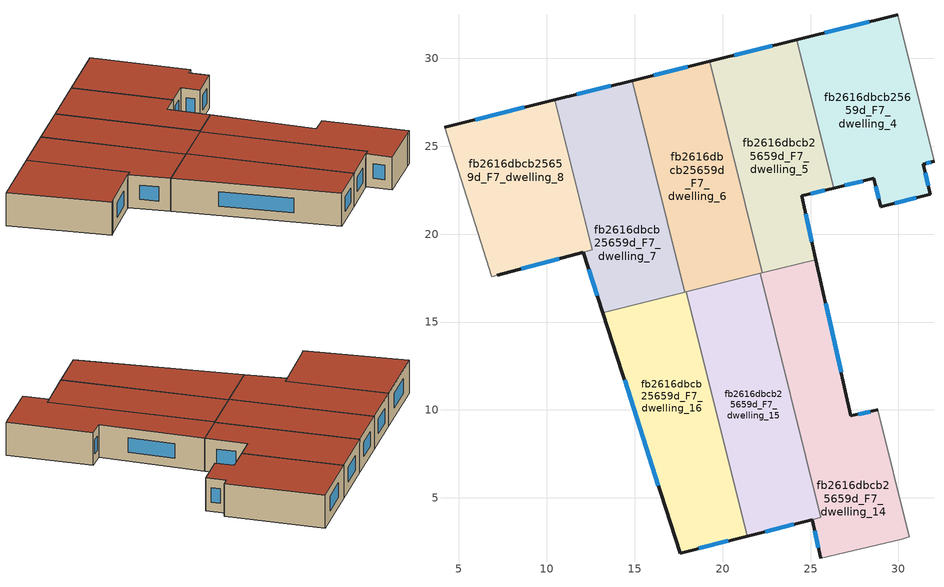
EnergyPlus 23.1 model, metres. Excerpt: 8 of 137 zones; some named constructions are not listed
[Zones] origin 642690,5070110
fb2616dbcb25659d_F7_dwelling_14
 floor to fb2616dbcb25659d_F6_dwelling_14 (EU_floor_Construction): 25.31,18.55 27.29,9.67 28.83,10.01 30.62,2.78 30.19,2.66 25.59,1.56 25.09,3.76 25.59,3.89 22.14,17.77 z21
 wall outside (EU_wall_Construction): 28.83,10.01 27.29,9.67 25.31,18.55 / 25.09,3.76 25.59,1.56 z21:24
 wall to fb2616dbcb25659d_F7_dwelling_13 (EU_wall_Construction): 30.62,2.78 28.83,10.01 z21:24
 wall adiabatic (EU_wall_Construction): 25.59,1.56 30.19,2.66 30.62,2.78 z21:24
 wall to fb2616dbcb25659d_F7_dwelling_15 (EU_wall_Construction): 22.14,17.77 25.59,3.89 25.09,3.76 z21:24
 wall to fb2616dbcb25659d_F7_dwelling_5 (EU_wall_Construction): 25.31,18.55 22.25,17.8 z21:24
 wall to fb2616dbcb25659d_F7_dwelling_6 (EU_wall_Construction): 22.25,17.8 22.14,17.77 z21:24
 window (EU_Window_Construction): 26.74,12.16 25.86,16.06 / 28.4,9.91 27.72,9.76 / 25.23,3.14 25.45,2.18 z21.84:23.16
 roof outside (EU_roof_Construction): 30.19,2.66 30.62,2.78 28.83,10.01 27.29,9.67 25.31,18.55 22.14,17.77 25.59,3.89 25.09,3.76 25.59,1.56 z24
fb2616dbcb25659d_F7_dwelling_15
 floor to fb2616dbcb25659d_F6_dwelling_15 (EU_floor_Construction): 22.14,17.77 25.59,3.89 25.09,3.76 21.39,2.83 17.94,16.72 z21
 wall outside (EU_wall_Construction): 21.39,2.83 25.09,3.76 z21:24
 wall to fb2616dbcb25659d_F7_dwelling_16 (EU_wall_Construction): 17.94,16.72 21.39,2.83 z21:24
 wall to fb2616dbcb25659d_F7_dwelling_6 (EU_wall_Construction): 22.14,17.77 17.94,16.72 z21:24
 window (EU_Window_Construction): 22.43,3.09 24.05,3.5 z21.84:23.16
 roof outside (EU_roof_Construction): 25.59,3.89 22.14,17.77 17.94,16.72 21.39,2.83 25.09,3.76 z24
fb2616dbcb25659d_F7_dwelling_16
 floor to fb2616dbcb25659d_F6_dwelling_16 (EU_floor_Construction): 17.94,16.72 21.39,2.83 17.58,1.86 13.19,15.54 z21
 wall outside (EU_wall_Construction): 13.19,15.54 17.58,1.86 21.39,2.83 z21:24
 wall to fb2616dbcb25659d_F7_dwelling_7 (EU_wall_Construction): 17.85,16.7 13.19,15.54 z21:24
 wall to fb2616dbcb25659d_F7_dwelling_6 (EU_wall_Construction): 17.94,16.72 17.85,16.7 z21:24
 window (EU_Window_Construction): 18.65,2.13 20.33,2.56 / 14.42,11.71 16.35,5.7 z21.84:23.16
 roof outside (EU_roof_Construction): 21.39,2.83 17.94,16.72 13.19,15.54 17.58,1.86 z24
fb2616dbcb25659d_F7_dwelling_4
 floor to fb2616dbcb25659d_F6_dwelling_4 (EU_floor_Construction): 29.95,32.49 32.02,24.15 31.4,23.97 31.8,22.27 29,21.57 28.6,23.17 26.31,22.62 24.21,31.06 z21
 wall outside (EU_wall_Construction): 26.31,22.62 28.6,23.17 29,21.57 31.8,22.27 31.4,23.97 32.02,24.15 / 29.95,32.49 24.21,31.06 z21:24
 wall to fb2616dbcb25659d_F7_dwelling_5 (EU_wall_Construction): 24.21,31.06 26.31,22.62 z21:24
 wall to fb2616dbcb25659d_F7_dwelling_3 (EU_wall_Construction): 32.02,24.15 29.95,32.49 z21:24
 window (EU_Window_Construction): 31.69,22.75 31.51,23.5 / 29.78,21.77 31.02,22.08 / 28.71,22.73 28.89,22.02 / 26.95,22.77 27.96,23.02 / 28.34,32.09 25.82,31.46 / 31.58,24.02 31.85,24.1 z21.84:23.16
 roof outside (EU_roof_Construction): 31.8,22.27 31.4,23.97 32.02,24.15 29.95,32.49 24.21,31.06 26.31,22.62 28.6,23.17 29,21.57 z24
fb2616dbcb25659d_F7_dwelling_5
 floor to fb2616dbcb25659d_F6_dwelling_5 (EU_floor_Construction): 24.21,31.06 26.31,22.62 24.49,22.17 25.31,18.55 22.25,17.8 19.26,29.83 z21
 wall outside (EU_wall_Construction): 25.31,18.55 24.49,22.17 26.31,22.62 / 24.21,31.06 19.26,29.83 z21:24
 wall to fb2616dbcb25659d_F7_dwelling_6 (EU_wall_Construction): 19.26,29.83 22.25,17.8 z21:24
 window (EU_Window_Construction): 25.08,19.57 24.72,21.16 / 22.83,30.72 20.65,30.17 / 25,22.3 25.8,22.49 z21.84:23.16
 roof outside (EU_roof_Construction): 25.31,18.55 24.49,22.17 26.31,22.62 24.21,31.06 19.26,29.83 22.25,17.8 z24
fb2616dbcb25659d_F7_dwelling_6
 floor to fb2616dbcb25659d_F6_dwelling_6 (EU_floor_Construction): 19.26,29.83 22.25,17.8 17.85,16.7 14.86,28.74 z21
 wall outside (EU_wall_Construction): 19.26,29.83 14.86,28.74 z21:24
 wall to fb2616dbcb25659d_F7_dwelling_7 (EU_wall_Construction): 14.86,28.74 17.85,16.7 z21:24
 window (EU_Window_Construction): 18.03,29.52 16.1,29.04 z21.84:23.16
 roof outside (EU_roof_Construction): 22.25,17.8 19.26,29.83 14.86,28.74 17.85,16.7 z24
fb2616dbcb25659d_F7_dwelling_7
 floor to fb2616dbcb25659d_F6_dwelling_7 (EU_floor_Construction): 14.86,28.74 17.85,16.7 13.19,15.54 12.09,18.97 12.59,19.11 10.46,27.64 z21
 wall outside (EU_wall_Construction): 14.86,28.74 10.46,27.64 / 12.09,18.97 13.19,15.54 z21:24
 wall to fb2616dbcb25659d_F7_dwelling_8 (EU_wall_Construction): 10.46,27.64 12.59,19.11 12.09,18.97 z21:24
 window (EU_Window_Construction): 13.63,28.43 11.7,27.95 / 12.4,18.01 12.88,16.5 z21.84:23.16
 roof outside (EU_roof_Construction): 17.85,16.7 14.86,28.74 10.46,27.64 12.59,19.11 12.09,18.97 13.19,15.54 z24
fb2616dbcb25659d_F7_dwelling_8
 floor to fb2616dbcb25659d_F6_dwelling_8 (EU_floor_Construction): 10.46,27.64 12.59,19.11 12.08,18.97 7.18,17.67 6.88,17.58 4.18,26.08 z21
 wall outside (EU_wall_Construction): 7.18,17.67 12.08,18.97 / 10.46,27.64 4.18,26.08 z21:24
 wall adiabatic (EU_wall_Construction): 4.18,26.08 6.88,17.58 7.18,17.67 z21:24
 window (EU_Window_Construction): 8.55,18.04 10.71,18.61 / 8.7,27.21 5.94,26.52 z21.84:23.16
 roof outside (EU_roof_Construction): 12.08,18.97 12.59,19.11 10.46,27.64 4.18,26.08 6.88,17.58 7.18,17.67 z24
[HVACTEMPLATE:THERMOSTAT] Constant Heating Setpoint=20; Constant Cooling Setpoint=50
EU_HeatOnly_fb2616dbcb25659d_F0_dwelling_0; EU_HeatOnly_fb2616dbcb25659d_F0_dwelling_1; EU_HeatOnly_fb2616dbcb25659d_F0_dwelling_2; EU_HeatOnly_fb2616dbcb25659d_F0_dwelling_3; EU_HeatOnly_fb2616dbcb25659d_F0_dwelling_4; EU_HeatOnly_fb2616dbcb25659d_F0_dwelling_5; EU_HeatOnly_fb2616dbcb25659d_F0_dwelling_6; EU_HeatOnly_fb2616dbcb25659d_F0_dwelling_7; EU_HeatOnly_fb2616dbcb25659d_F0_dwelling_8; EU_HeatOnly_fb2616dbcb25659d_F0_dwelling_9; EU_HeatOnly_fb2616dbcb25659d_F0_dwelling_10; EU_HeatOnly_fb2616dbcb25659d_F0_dwelling_11; EU_HeatOnly_fb2616dbcb25659d_F0_dwelling_12; EU_HeatOnly_fb2616dbcb25659d_F0_dwelling_13; EU_HeatOnly_fb2616dbcb25659d_F0_dwelling_14; EU_HeatOnly_fb2616dbcb25659d_F0_dwelling_15; EU_HeatOnly_fb2616dbcb25659d_F0_dwelling_16; EU_HeatOnly_fb2616dbcb25659d_F0_dwelling_17; EU_HeatOnly_fb2616dbcb25659d_F1_dwelling_0; EU_HeatOnly_fb2616dbcb25659d_F1_dwelling_1; EU_HeatOnly_fb2616dbcb25659d_F1_dwelling_2; EU_HeatOnly_fb2616dbcb25659d_F1_dwelling_3; EU_HeatOnly_fb2616dbcb25659d_F1_dwelling_4; EU_HeatOnly_fb2616dbcb25659d_F1_dwelling_5; EU_HeatOnly_fb2616dbcb25659d_F1_dwelling_6; EU_HeatOnly_fb2616dbcb25659d_F1_dwelling_7; EU_HeatOnly_fb2616dbcb25659d_F1_dwelling_8; EU_HeatOnly_fb2616dbcb25659d_F1_dwelling_9; EU_HeatOnly_fb2616dbcb25659d_F1_dwelling_10; EU_HeatOnly_fb2616dbcb25659d_F1_dwelling_11; EU_HeatOnly_fb2616dbcb25659d_F1_dwelling_12; EU_HeatOnly_fb2616dbcb25659d_F1_dwelling_13; EU_HeatOnly_fb2616dbcb25659d_F1_dwelling_14; EU_HeatOnly_fb2616dbcb25659d_F1_dwelling_15; EU_HeatOnly_fb2616dbcb25659d_F1_dwelling_16; EU_HeatOnly_fb2616dbcb25659d_F2_dwelling_0; EU_HeatOnly_fb2616dbcb25659d_F2_dwelling_1; EU_HeatOnly_fb2616dbcb25659d_F2_dwelling_2; EU_HeatOnly_fb2616dbcb25659d_F2_dwelling_3; EU_HeatOnly_fb2616dbcb25659d_F2_dwelling_4; EU_HeatOnly_fb2616dbcb25659d_F2_dwelling_5; EU_HeatOnly_fb2616dbcb25659d_F2_dwelling_6; EU_HeatOnly_fb2616dbcb25659d_F2_dwelling_7; EU_HeatOnly_fb2616dbcb25659d_F2_dwelling_8; EU_HeatOnly_fb2616dbcb25659d_F2_dwelling_9; EU_HeatOnly_fb2616dbcb25659d_F2_dwelling_10; EU_HeatOnly_fb2616dbcb25659d_F2_dwelling_11; EU_HeatOnly_fb2616dbcb25659d_F2_dwelling_12; EU_HeatOnly_fb2616dbcb25659d_F2_dwelling_13; EU_HeatOnly_fb2616dbcb25659d_F2_dwelling_14; EU_HeatOnly_fb2616dbcb25659d_F2_dwelling_15; EU_HeatOnly_fb2616dbcb25659d_F2_dwelling_16; EU_HeatOnly_fb2616dbcb25659d_F3_dwelling_0; EU_HeatOnly_fb2616dbcb25659d_F3_dwelling_1; EU_HeatOnly_fb2616dbcb25659d_F3_dwelling_2; EU_HeatOnly_fb2616dbcb25659d_F3_dwelling_3; EU_HeatOnly_fb2616dbcb25659d_F3_dwelling_4; EU_HeatOnly_fb2616dbcb25659d_F3_dwelling_5; EU_HeatOnly_fb2616dbcb25659d_F3_dwelling_6; EU_HeatOnly_fb2616dbcb25659d_F3_dwelling_7; EU_HeatOnly_fb2616dbcb25659d_F3_dwelling_8; EU_HeatOnly_fb2616dbcb25659d_F3_dwelling_9; EU_HeatOnly_fb2616dbcb25659d_F3_dwelling_10; EU_HeatOnly_fb2616dbcb25659d_F3_dwelling_11; EU_HeatOnly_fb2616dbcb25659d_F3_dwelling_12; EU_HeatOnly_fb2616dbcb25659d_F3_dwelling_13; EU_HeatOnly_fb2616dbcb25659d_F3_dwelling_14; EU_HeatOnly_fb2616dbcb25659d_F3_dwelling_15; EU_HeatOnly_fb2616dbcb25659d_F3_dwelling_16; EU_HeatOnly_fb2616dbcb25659d_F4_dwelling_0; EU_HeatOnly_fb2616dbcb25659d_F4_dwelling_1; EU_HeatOnly_fb2616dbcb25659d_F4_dwelling_2; EU_HeatOnly_fb2616dbcb25659d_F4_dwelling_3; EU_HeatOnly_fb2616dbcb25659d_F4_dwelling_4; EU_HeatOnly_fb2616dbcb25659d_F4_dwelling_5; EU_HeatOnly_fb2616dbcb25659d_F4_dwelling_6; EU_HeatOnly_fb2616dbcb25659d_F4_dwelling_7; EU_HeatOnly_fb2616dbcb25659d_F4_dwelling_8; EU_HeatOnly_fb2616dbcb25659d_F4_dwelling_9; EU_HeatOnly_fb2616dbcb25659d_F4_dwelling_10; EU_HeatOnly_fb2616dbcb25659d_F4_dwelling_11; EU_HeatOnly_fb2616dbcb25659d_F4_dwelling_12; EU_HeatOnly_fb2616dbcb25659d_F4_dwelling_13; EU_HeatOnly_fb2616dbcb25659d_F4_dwelling_14; EU_HeatOnly_fb2616dbcb25659d_F4_dwelling_15; EU_HeatOnly_fb2616dbcb25659d_F4_dwelling_16; EU_HeatOnly_fb2616dbcb25659d_F5_dwelling_0; EU_HeatOnly_fb2616dbcb25659d_F5_dwelling_1; EU_HeatOnly_fb2616dbcb25659d_F5_dwelling_2; EU_HeatOnly_fb2616dbcb25659d_F5_dwelling_3; EU_HeatOnly_fb2616dbcb25659d_F5_dwelling_4; EU_HeatOnly_fb2616dbcb25659d_F5_dwelling_5; EU_HeatOnly_fb2616dbcb25659d_F5_dwelling_6; EU_HeatOnly_fb2616dbcb25659d_F5_dwelling_7; EU_HeatOnly_fb2616dbcb25659d_F5_dwelling_8; EU_HeatOnly_fb2616dbcb25659d_F5_dwelling_9; EU_HeatOnly_fb2616dbcb25659d_F5_dwelling_10; EU_HeatOnly_fb2616dbcb25659d_F5_dwelling_11; EU_HeatOnly_fb2616dbcb25659d_F5_dwelling_12; EU_HeatOnly_fb2616dbcb25659d_F5_dwelling_13; EU_HeatOnly_fb2616dbcb25659d_F5_dwelling_14; EU_HeatOnly_fb2616dbcb25659d_F5_dwelling_15; EU_HeatOnly_fb2616dbcb25659d_F5_dwelling_16; EU_HeatOnly_fb2616dbcb25659d_F6_dwelling_0; EU_HeatOnly_fb2616dbcb25659d_F6_dwelling_1; EU_HeatOnly_fb2616dbcb25659d_F6_dwelling_2; EU_HeatOnly_fb2616dbcb25659d_F6_dwelling_3; EU_HeatOnly_fb2616dbcb25659d_F6_dwelling_4; EU_HeatOnly_fb2616dbcb25659d_F6_dwelling_5; EU_HeatOnly_fb2616dbcb25659d_F6_dwelling_6; EU_HeatOnly_fb2616dbcb25659d_F6_dwelling_7; EU_HeatOnly_fb2616dbcb25659d_F6_dwelling_8; EU_HeatOnly_fb2616dbcb25659d_F6_dwelling_9; EU_HeatOnly_fb2616dbcb25659d_F6_dwelling_10; EU_HeatOnly_fb2616dbcb25659d_F6_dwelling_11; EU_HeatOnly_fb2616dbcb25659d_F6_dwelling_12; EU_HeatOnly_fb2616dbcb25659d_F6_dwelling_13; EU_HeatOnly_fb2616dbcb25659d_F6_dwelling_14; EU_HeatOnly_fb2616dbcb25659d_F6_dwelling_15; EU_HeatOnly_fb2616dbcb25659d_F6_dwelling_16; EU_HeatOnly_fb2616dbcb25659d_F7_dwelling_0; EU_HeatOnly_fb2616dbcb25659d_F7_dwelling_1; EU_HeatOnly_fb2616dbcb25659d_F7_dwelling_2; EU_HeatOnly_fb2616dbcb25659d_F7_dwelling_3; EU_HeatOnly_fb2616dbcb25659d_F7_dwelling_4; EU_HeatOnly_fb2616dbcb25659d_F7_dwelling_5; EU_HeatOnly_fb2616dbcb25659d_F7_dwelling_6; EU_HeatOnly_fb2616dbcb25659d_F7_dwelling_7; EU_HeatOnly_fb2616dbcb25659d_F7_dwelling_8; EU_HeatOnly_fb2616dbcb25659d_F7_dwelling_9; EU_HeatOnly_fb2616dbcb25659d_F7_dwelling_10; EU_HeatOnly_fb2616dbcb25659d_F7_dwelling_11; EU_HeatOnly_fb2616dbcb25659d_F7_dwelling_12; EU_HeatOnly_fb2616dbcb25659d_F7_dwelling_13; EU_HeatOnly_fb2616dbcb25659d_F7_dwelling_14; EU_HeatOnly_fb2616dbcb25659d_F7_dwelling_15; EU_HeatOnly_fb2616dbcb25659d_F7_dwelling_16
[SCHEDULE:CONSTANT]
Name | Hourly Value
EU_AlwaysOn | 1
EU_CoolingOff | 0
[SCHEDULE:FILE] Column Number=1; Rows to Skip at Top=0; Number of Hours of Data=8760; Column Separator=Comma; Interpolate to Timestep=No; Minutes per Item=60; Adjust Schedule for Daylight Savings=Yes
Name | File
EU_Step8_GainSchedule_fb2616dbcb25659d_F1_dwelling_1_f000 | ../../schedules/fb2616dbcb25659d/fb2616dbcb25659d_F1_dwelling_1_f000_gain.csv
EU_Step8_GainSchedule_fb2616dbcb25659d_F1_dwelling_2_f000 | ../../schedules/fb2616dbcb25659d/fb2616dbcb25659d_F1_dwelling_2_f000_gain.csv
EU_Step8_GainSchedule_fb2616dbcb25659d_F1_dwelling_3_f000 | ../../schedules/fb2616dbcb25659d/fb2616dbcb25659d_F1_dwelling_3_f000_gain.csv
EU_Step8_GainSchedule_fb2616dbcb25659d_F1_dwelling_4_f000 | ../../schedules/fb2616dbcb25659d/fb2616dbcb25659d_F1_dwelling_4_f000_gain.csv
EU_Step8_GainSchedule_fb2616dbcb25659d_F1_dwelling_5_f000 | ../../schedules/fb2616dbcb25659d/fb2616dbcb25659d_F1_dwelling_5_f000_gain.csv
EU_Step8_GainSchedule_fb2616dbcb25659d_F1_dwelling_6_f000 | ../../schedules/fb2616dbcb25659d/fb2616dbcb25659d_F1_dwelling_6_f000_gain.csv
EU_Step8_GainSchedule_fb2616dbcb25659d_F1_dwelling_7_f000 | ../../schedules/fb2616dbcb25659d/fb2616dbcb25659d_F1_dwelling_7_f000_gain.csv
EU_Step8_GainSchedule_fb2616dbcb25659d_F1_dwelling_8_f000 | ../../schedules/fb2616dbcb25659d/fb2616dbcb25659d_F1_dwelling_8_f000_gain.csv
EU_Step8_GainSchedule_fb2616dbcb25659d_F1_dwelling_9_f000 | ../../schedules/fb2616dbcb25659d/fb2616dbcb25659d_F1_dwelling_9_f000_gain.csv
EU_Step8_GainSchedule_fb2616dbcb25659d_F1_dwelling_10_f000 | ../../schedules/fb2616dbcb25659d/fb2616dbcb25659d_F1_dwelling_10_f000_gain.csv
EU_Step8_GainSchedule_fb2616dbcb25659d_F1_dwelling_11_f000 | ../../schedules/fb2616dbcb25659d/fb2616dbcb25659d_F1_dwelling_11_f000_gain.csv
EU_Step8_GainSchedule_fb2616dbcb25659d_F1_dwelling_12_f000 | ../../schedules/fb2616dbcb25659d/fb2616dbcb25659d_F1_dwelling_12_f000_gain.csv
EU_Step8_GainSchedule_fb2616dbcb25659d_F1_dwelling_13_f000 | ../../schedules/fb2616dbcb25659d/fb2616dbcb25659d_F1_dwelling_13_f000_gain.csv
EU_Step8_GainSchedule_fb2616dbcb25659d_F1_dwelling_14_f000 | ../../schedules/fb2616dbcb25659d/fb2616dbcb25659d_F1_dwelling_14_f000_gain.csv
EU_Step8_GainSchedule_fb2616dbcb25659d_F1_dwelling_15_f000 | ../../schedules/fb2616dbcb25659d/fb2616dbcb25659d_F1_dwelling_15_f000_gain.csv
EU_Step8_GainSchedule_fb2616dbcb25659d_F1_dwelling_16_f000 | ../../schedules/fb2616dbcb25659d/fb2616dbcb25659d_F1_dwelling_16_f000_gain.csv
EU_Step8_GainSchedule_fb2616dbcb25659d_F3_dwelling_12_f000 | ../../schedules/fb2616dbcb25659d/fb2616dbcb25659d_F3_dwelling_12_f000_gain.csv
EU_Step8_GainSchedule_fb2616dbcb25659d_F3_dwelling_13_f000 | ../../schedules/fb2616dbcb25659d/fb2616dbcb25659d_F3_dwelling_13_f000_gain.csv
EU_Step8_GainSchedule_fb2616dbcb25659d_F3_dwelling_14_f000 | ../../schedules/fb2616dbcb25659d/fb2616dbcb25659d_F3_dwelling_14_f000_gain.csv
EU_Step8_GainSchedule_fb2616dbcb25659d_F3_dwelling_15_f000 | ../../schedules/fb2616dbcb25659d/fb2616dbcb25659d_F3_dwelling_15_f000_gain.csv
EU_Step8_GainSchedule_fb2616dbcb25659d_F3_dwelling_16_f000 | ../../schedules/fb2616dbcb25659d/fb2616dbcb25659d_F3_dwelling_16_f000_gain.csv
EU_Step8_GainSchedule_fb2616dbcb25659d_F5_dwelling_2_f000 | ../../schedules/fb2616dbcb25659d/fb2616dbcb25659d_F5_dwelling_2_f000_gain.csv
EU_Step8_GainSchedule_fb2616dbcb25659d_F5_dwelling_3_f000 | ../../schedules/fb2616dbcb25659d/fb2616dbcb25659d_F5_dwelling_3_f000_gain.csv
EU_Step8_GainSchedule_fb2616dbcb25659d_F5_dwelling_4_f000 | ../../schedules/fb2616dbcb25659d/fb2616dbcb25659d_F5_dwelling_4_f000_gain.csv
EU_Step8_GainSchedule_fb2616dbcb25659d_F5_dwelling_5_f000 | ../../schedules/fb2616dbcb25659d/fb2616dbcb25659d_F5_dwelling_5_f000_gain.csv
EU_Step8_GainSchedule_fb2616dbcb25659d_F5_dwelling_6_f000 | ../../schedules/fb2616dbcb25659d/fb2616dbcb25659d_F5_dwelling_6_f000_gain.csv
EU_Step8_GainSchedule_fb2616dbcb25659d_F5_dwelling_7_f000 | ../../schedules/fb2616dbcb25659d/fb2616dbcb25659d_F5_dwelling_7_f000_gain.csv
EU_Step8_GainSchedule_fb2616dbcb25659d_F5_dwelling_8_f000 | ../../schedules/fb2616dbcb25659d/fb2616dbcb25659d_F5_dwelling_8_f000_gain.csv
EU_Step8_GainSchedule_fb2616dbcb25659d_F5_dwelling_9_f000 | ../../schedules/fb2616dbcb25659d/fb2616dbcb25659d_F5_dwelling_9_f000_gain.csv
EU_Step8_GainSchedule_fb2616dbcb25659d_F5_dwelling_10_f000 | ../../schedules/fb2616dbcb25659d/fb2616dbcb25659d_F5_dwelling_10_f000_gain.csv
EU_Step8_GainSchedule_fb2616dbcb25659d_F5_dwelling_11_f000 | ../../schedules/fb2616dbcb25659d/fb2616dbcb25659d_F5_dwelling_11_f000_gain.csv
EU_Step8_GainSchedule_fb2616dbcb25659d_F5_dwelling_12_f000 | ../../schedules/fb2616dbcb25659d/fb2616dbcb25659d_F5_dwelling_12_f000_gain.csv
EU_Step8_GainSchedule_fb2616dbcb25659d_F5_dwelling_13_f000 | ../../schedules/fb2616dbcb25659d/fb2616dbcb25659d_F5_dwelling_13_f000_gain.csv
EU_Step8_GainSchedule_fb2616dbcb25659d_F5_dwelling_14_f000 | ../../schedules/fb2616dbcb25659d/fb2616dbcb25659d_F5_dwelling_14_f000_gain.csv
EU_Step8_GainSchedule_fb2616dbcb25659d_F5_dwelling_15_f000 | ../../schedules/fb2616dbcb25659d/fb2616dbcb25659d_F5_dwelling_15_f000_gain.csv
EU_Step8_GainSchedule_fb2616dbcb25659d_F5_dwelling_16_f000 | ../../schedules/fb2616dbcb25659d/fb2616dbcb25659d_F5_dwelling_16_f000_gain.csv
EU_Step8_GainSchedule_fb2616dbcb25659d_F7_dwelling_15_f000 | ../../schedules/fb2616dbcb25659d/fb2616dbcb25659d_F7_dwelling_15_f000_gain.csv
EU_Step8_GainSchedule_fb2616dbcb25659d_F7_dwelling_16_f000 | ../../schedules/fb2616dbcb25659d/fb2616dbcb25659d_F7_dwelling_16_f000_gain.csv
